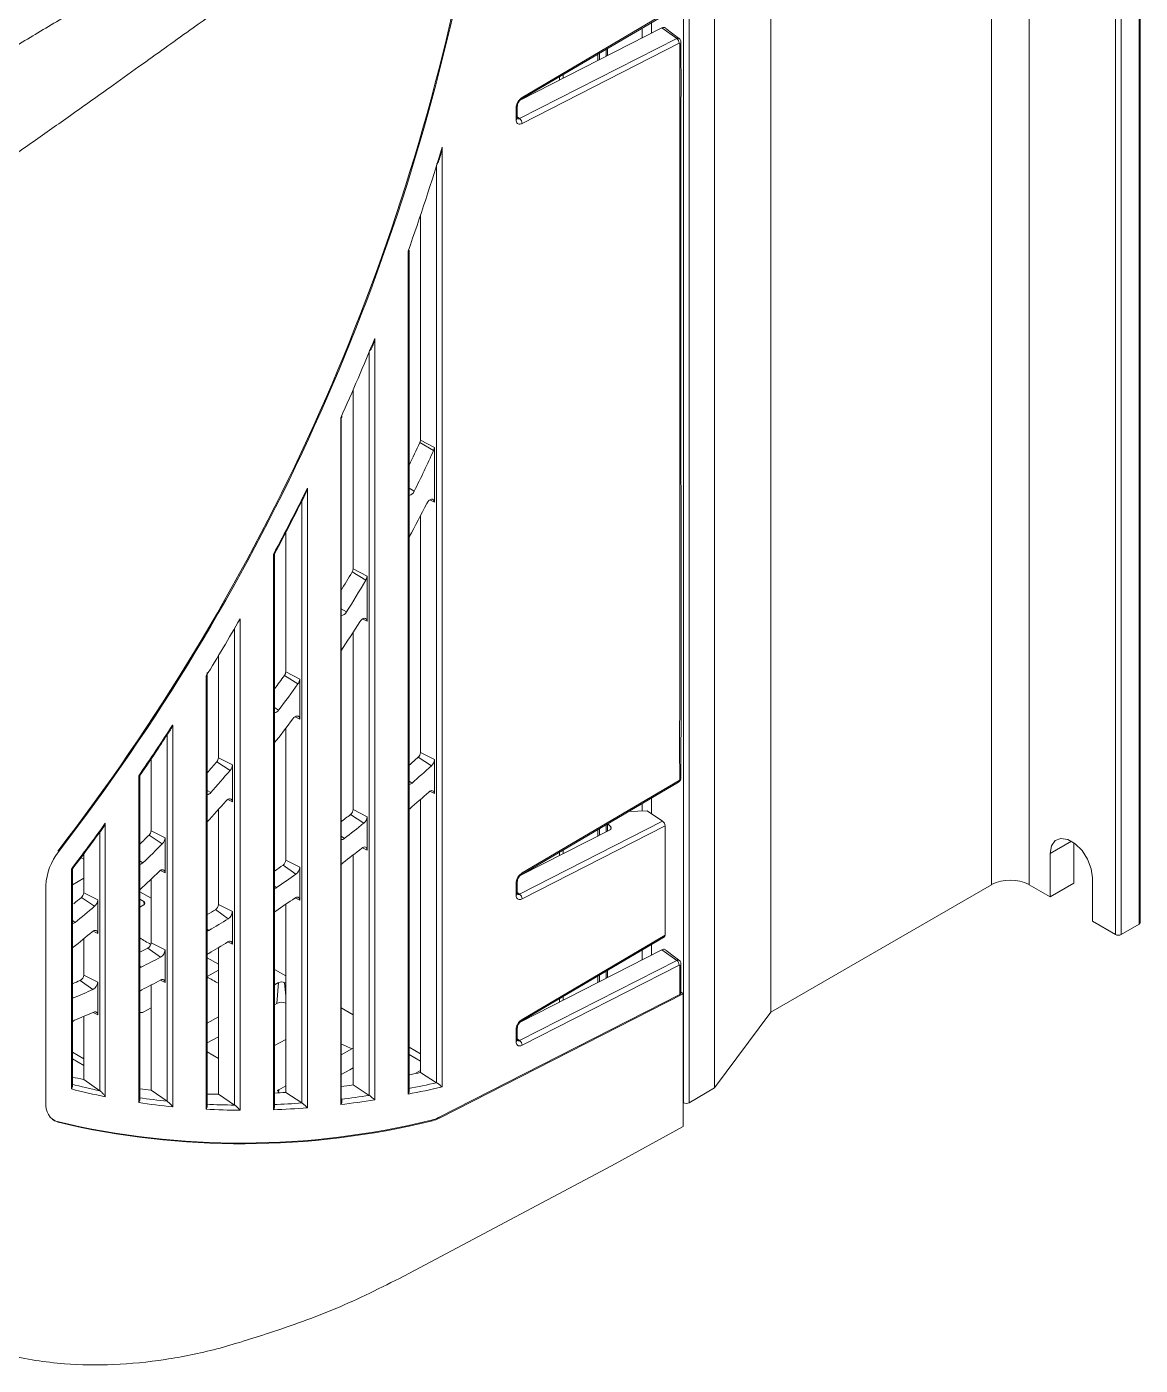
# Model space of a CAD drawing. Header units: millimetres. Extents: x -829 to 2887, y -460 to 1788.
# Drawn here: x 1945.5 to 1987.4, y 395.4 to 445.7 of the extents above; entities that cross this region are included whole.
import ezdxf

# ---------------------------------------------------------------- set-up
doc = ezdxf.new("R2010")
doc.units = ezdxf.units.MM

msp = doc.modelspace()

# ---------------------------------------------------------------- linework, layer by layer
at = {"color": 8, "linetype": 'Continuous', "lineweight": 15}
for p, q in [((1981.837, 465.628), (1981.837, 413.451)), ((1983.251, 465.628), (1983.251, 413.451)), ((1987.388, 464.139), (1987.388, 411.962)), ((1986.504, 411.574), (1986.504, 463.751)), ((1986.716, 411.574), (1986.716, 463.751)), ((1970.236, 405.244), (1970.236, 457.421)), ((1970.448, 457.421), (1970.448, 405.244)), ((1964.161, 443.084), (1969.547, 446.256)), ((1968.678, 445.322), (1968.678, 445.694)), ((1969.031, 445.902), (1969.031, 445.503)), ((1969.425, 445.704), (1969.984, 445.305)), ((1964.07, 442.288), (1969.984, 445.305)), ((1970.075, 445.123), (1964.161, 442.106)), ((1967.333, 444.636), (1967.333, 444.902)), ((1965.709, 443.808), (1965.709, 443.946)), ((1965.568, 443.736), (1965.568, 443.862)), ((1963.937, 442.245), (1963.937, 442.699)), ((1963.983, 442.35), (1964.07, 442.288)), ((1961.149, 441.208), (1961.149, 405.835)), ((1960.946, 405.995), (1960.946, 440.539)), ((1959.87, 405.566), (1959.87, 437.298)), ((1958.614, 434.007), (1958.614, 405.348)), ((1958.411, 405.518), (1958.411, 433.513)), ((1960.314, 430.094), (1960.833, 429.793)), ((1960.334, 430.181), (1960.861, 429.912)), ((1959.916, 428.373), (1960.103, 428.263)), ((1960.689, 427.934), (1960.861, 427.847)), ((1954.8, 404.978), (1954.8, 425.884)), ((1957.799, 425.334), (1958.326, 425.066)), ((1957.765, 425.222), (1958.279, 424.911)), ((1957.349, 423.839), (1957.55, 423.716)), ((1953.544, 423.452), (1953.544, 404.959)), ((1958.154, 423.452), (1958.326, 423.364)), ((1953.341, 405.154), (1953.341, 423.102)), ((1952.264, 404.996), (1952.264, 421.299)), ((1955.217, 421.327), (1955.726, 421.009)), ((1955.264, 421.46), (1955.791, 421.191)), ((1954.846, 420.116), (1954.996, 420.021)), ((1955.619, 419.772), (1955.791, 419.684)), ((1951.009, 419.461), (1951.009, 405.09)), ((1950.806, 405.299), (1950.806, 419.099)), ((1952.729, 418.227), (1953.256, 417.958)), ((1960.251, 418.253), (1960.747, 417.92)), ((1960.334, 418.425), (1960.861, 418.157)), ((1952.668, 418.077), (1953.172, 417.752)), ((1949.729, 405.248), (1949.729, 417.544)), ((1959.916, 417.346), (1960.019, 417.277)), ((1964.161, 413.893), (1970.075, 417.375)), ((1952.311, 417.002), (1952.443, 416.917)), ((1960.689, 416.965), (1960.861, 416.877)), ((1969.031, 416.71), (1969.031, 416.126)), ((1953.084, 416.657), (1953.256, 416.569)), ((1957.799, 416.277), (1958.326, 416.009)), ((1968.678, 416.224), (1968.678, 416.502)), ((1948.473, 415.762), (1948.473, 405.467)), ((1957.707, 416.097), (1958.199, 415.76)), ((1964.07, 413.096), (1969.451, 415.841)), ((1967.333, 415.445), (1967.333, 415.71)), ((1948.271, 405.693), (1948.271, 415.435)), ((1950.12, 415.319), (1950.619, 414.989)), ((1950.194, 415.483), (1950.721, 415.215)), ((1957.349, 415.273), (1957.471, 415.189)), ((1969.547, 415.663), (1964.161, 412.915)), ((1958.154, 414.843), (1958.326, 414.755)), ((1965.568, 414.544), (1965.568, 414.671)), ((1965.709, 414.617), (1965.709, 414.754)), ((1984.047, 414.625), (1984.842, 415.085)), ((1949.776, 414.353), (1949.889, 414.277)), ((1955.162, 414.186), (1955.651, 413.847)), ((1955.264, 414.373), (1955.791, 414.105)), ((1947.194, 405.761), (1947.194, 414.04)), ((1950.549, 413.989), (1950.721, 413.901)), ((1954.846, 413.397), (1954.923, 413.344)), ((1963.937, 413.053), (1963.937, 413.508)), ((1963.983, 413.158), (1964.07, 413.096)), ((1947.571, 412.971), (1948.065, 412.636)), ((1947.659, 413.147), (1948.186, 412.879)), ((1949.921, 412.823), (1949.931, 412.697)), ((1952.729, 412.703), (1953.256, 412.435)), ((1955.619, 412.957), (1955.791, 412.869)), ((1952.618, 412.51), (1953.103, 412.169)), ((1947.241, 412.096), (1947.335, 412.032)), ((1948.013, 411.701), (1948.186, 411.614)), ((1952.311, 411.777), (1952.375, 411.731)), ((1950.194, 411.262), (1950.721, 410.994)), ((1953.084, 411.296), (1953.256, 411.208)), ((1964.161, 408.381), (1969.547, 411.553)), ((1969.031, 411.199), (1969.031, 410.8)), ((1950.073, 411.063), (1950.555, 410.72)), ((1968.678, 410.619), (1968.678, 410.991)), ((1969.425, 411.001), (1969.984, 410.602)), ((1949.776, 410.385), (1949.827, 410.348)), ((1964.07, 407.585), (1969.984, 410.602)), ((1970.075, 410.42), (1964.161, 407.403)), ((1967.333, 409.933), (1967.333, 410.199)), ((1947.529, 409.845), (1948.007, 409.501)), ((1947.659, 410.049), (1948.186, 409.78)), ((1950.548, 409.857), (1950.721, 409.769)), ((1954.994, 409.762), (1954.932, 408.981)), ((1955.224, 409.762), (1955.264, 409.258)), ((1947.241, 409.222), (1947.279, 409.194)), ((1965.568, 409.033), (1965.568, 409.159)), ((1965.709, 409.105), (1965.709, 409.243)), ((1948.011, 408.638), (1948.186, 408.549)), ((1963.937, 407.542), (1963.937, 407.996)), ((1963.983, 407.647), (1964.07, 407.585)), ((1954.999, 405.733), (1954.989, 405.615))]:
    msp.add_line(p, q, dxfattribs=at)
at = {"color": 7, "linetype": 'Continuous', "lineweight": 15}
for p, q in [((1987.432, 412.023), (1987.432, 464.2)), ((1973.528, 460.832), (1973.528, 408.655)), ((1971.407, 457.974), (1971.407, 405.797)), ((1964.133, 443.018), (1969.517, 446.188)), ((1964.088, 442.981), (1969.425, 445.704)), ((1967.377, 444.659), (1967.377, 444.928)), ((1964.135, 443.019), (1964.133, 443.018)), ((1963.983, 442.307), (1963.983, 442.762)), ((1963.983, 442.759), (1963.983, 442.762)), ((1963.977, 442.29), (1963.983, 442.285)), ((1960.334, 438.639), (1960.334, 430.181)), ((1959.916, 405.693), (1959.916, 437.34)), ((1957.799, 432.073), (1957.799, 425.334)), ((1960.861, 429.912), (1960.861, 427.847)), ((1960.334, 427.335), (1960.334, 418.425)), ((1955.264, 426.706), (1955.264, 421.46)), ((1954.846, 405.098), (1954.846, 425.914)), ((1958.326, 425.066), (1958.326, 423.364)), ((1957.799, 422.948), (1957.799, 416.277)), ((1952.729, 422.065), (1952.729, 418.227)), ((1952.311, 405.112), (1952.311, 421.375)), ((1955.791, 421.191), (1955.791, 419.684)), ((1955.264, 419.335), (1955.264, 414.373)), ((1950.194, 418.179), (1950.194, 415.483)), ((1953.256, 417.958), (1953.256, 416.569)), ((1960.861, 418.157), (1960.861, 416.877)), ((1949.776, 405.359), (1949.776, 417.564)), ((1964.133, 413.826), (1970.047, 417.309)), ((1952.729, 416.275), (1952.729, 412.703)), ((1959.932, 416.31), (1959.916, 416.295)), ((1960.334, 416.658), (1960.334, 406.384)), ((1968.875, 416.232), (1969.451, 415.841)), ((1958.326, 416.009), (1958.326, 414.755)), ((1967.377, 415.467), (1967.377, 415.736)), ((1967.392, 415.745), (1967.498, 415.626)), ((1950.721, 415.215), (1950.721, 413.901)), ((1964.088, 413.79), (1967.472, 415.516)), ((1969.547, 415.663), (1969.547, 411.553)), ((1984.931, 415.028), (1984.931, 413.503)), ((1947.552, 414.467), (1947.659, 414.405)), ((1947.659, 414.609), (1947.659, 413.147)), ((1957.799, 414.567), (1957.799, 405.912)), ((1984.047, 412.992), (1984.047, 414.625)), ((1947.241, 405.869), (1947.241, 414.056)), ((1947.241, 413.45), (1947.659, 413.691)), ((1955.791, 414.105), (1955.791, 412.869)), ((1964.135, 413.828), (1964.133, 413.826)), ((1985.638, 413.707), (1985.638, 412.074)), ((1949.782, 413.266), (1949.776, 413.26)), ((1949.776, 413.183), (1950.194, 412.941)), ((1950.194, 413.655), (1950.194, 411.262)), ((1963.983, 413.116), (1963.983, 413.571)), ((1963.983, 413.568), (1963.983, 413.571)), ((1973.528, 408.655), (1981.837, 413.451)), ((1983.251, 413.451), (1984.047, 412.992)), ((1984.047, 412.992), (1984.931, 413.503)), ((1948.186, 412.879), (1948.186, 411.614)), ((1949.921, 412.823), (1949.776, 412.907)), ((1949.776, 412.607), (1949.921, 412.691)), ((1955.264, 412.711), (1955.264, 405.632)), ((1953.256, 412.435), (1953.256, 411.208)), ((1985.638, 412.074), (1986.504, 411.574)), ((1986.716, 411.574), (1987.388, 411.962)), ((1947.659, 411.412), (1947.659, 410.049)), ((1964.133, 408.315), (1969.517, 411.485)), ((1947.265, 411.095), (1947.241, 411.073)), ((1950.721, 410.994), (1950.721, 409.769)), ((1952.311, 410.699), (1952.729, 410.457)), ((1952.729, 411.081), (1952.729, 405.559)), ((1964.088, 408.278), (1969.425, 411.001)), ((1952.311, 409.988), (1952.729, 410.23)), ((1954.846, 410.256), (1955.264, 410.014)), ((1967.377, 409.956), (1967.377, 410.225)), ((1948.186, 409.78), (1948.186, 408.549)), ((1950.194, 409.673), (1950.194, 405.712)), ((1954.846, 409.676), (1954.994, 409.762)), ((1955.264, 409.739), (1955.224, 409.762)), ((1961.015, 404.685), (1970.095, 409.318)), ((1961.049, 404.661), (1970.226, 409.342)), ((1970.226, 409.342), (1970.142, 409.413)), ((1970.226, 409.342), (1970.226, 404.347)), ((1950.194, 408.812), (1949.917, 408.659)), ((1954.932, 408.981), (1954.846, 408.931)), ((1957.349, 408.811), (1957.799, 408.551)), ((1971.407, 405.797), (1973.528, 408.655)), ((1947.659, 408.487), (1947.659, 406.114)), ((1952.729, 408.475), (1952.311, 408.242)), ((1964.133, 408.315), (1964.135, 408.316)), ((1952.729, 407.729), (1952.311, 407.495)), ((1955.264, 407.628), (1954.846, 407.396)), ((1963.983, 407.605), (1963.983, 408.059)), ((1963.983, 408.059), (1963.983, 408.056)), ((1947.659, 406.901), (1947.241, 407.142)), ((1952.311, 407.153), (1952.729, 406.913)), ((1957.753, 407.272), (1957.349, 407.046)), ((1957.753, 407.272), (1957.799, 407.299)), ((1959.916, 407.329), (1960.334, 407.087)), ((1947.241, 406.89), (1947.659, 406.649)), ((1960.334, 406.812), (1959.916, 407.053)), ((1947.659, 406.114), (1948.271, 405.693)), ((1957.677, 406.483), (1957.349, 406.3)), ((1957.799, 406.554), (1957.677, 406.483)), ((1960.132, 406.34), (1960.334, 406.456)), ((1960.334, 406.384), (1960.946, 405.995)), ((1950.194, 405.712), (1950.806, 405.299)), ((1955.264, 405.881), (1954.999, 405.733)), ((1955.264, 405.632), (1955.876, 405.233)), ((1957.799, 405.912), (1958.411, 405.518)), ((1970.448, 405.244), (1971.407, 405.797)), ((1952.729, 405.559), (1953.341, 405.154)), ((1970.226, 404.347), (1967.522, 402.861)), ((1959.705, 398.712), (1967.522, 402.861))]:
    msp.add_line(p, q, dxfattribs=at)
at = {"color": 144, "linetype": 'Continuous', "lineweight": 0}
for p, q in [((1967.009, 444.471), (1967.009, 444.711)), ((1967.08, 444.507), (1967.08, 444.753)), ((1957.335, 405.174), (1957.335, 431.027)), ((1957.349, 431.031), (1957.349, 405.374)), ((1956.079, 428.372), (1956.079, 405.051)), ((1955.876, 405.233), (1955.876, 427.906)), ((1968.875, 416.232), (1968.171, 416.204)), ((1967.009, 415.28), (1967.009, 415.52)), ((1967.08, 415.316), (1967.08, 415.561)), ((1967.498, 415.534), (1967.498, 415.626)), ((1946.238, 413.417), (1946.238, 405.252)), ((1967.009, 409.768), (1967.009, 410.008)), ((1967.08, 409.804), (1967.08, 410.05)), ((1961.015, 404.685), (1961.049, 404.661)), ((1946.66, 404.53), (1946.693, 404.505)), ((1960.753, 404.588), (1960.787, 404.563))]:
    msp.add_line(p, q, dxfattribs=at)
at = {"color": 7, "linetype": 'Continuous', "lineweight": 15, "flags": 128}
for points in [[(1970.095, 445.285), (1969.839, 445.48), (1969.578, 445.677)], [(1960.572, 427.801), (1960.608, 427.859), (1960.654, 427.908), (1960.703, 427.942), (1960.752, 427.959), (1960.796, 427.957), (1960.831, 427.936), (1960.854, 427.898), (1960.861, 427.847)], [(1958.054, 423.349), (1958.093, 423.4), (1958.137, 423.441), (1958.184, 423.467), (1958.229, 423.478), (1958.269, 423.472), (1958.3, 423.45), (1958.319, 423.413), (1958.326, 423.364)], [(1955.537, 419.694), (1955.576, 419.738), (1955.619, 419.772), (1955.663, 419.792), (1955.704, 419.798), (1955.74, 419.789), (1955.768, 419.766), (1955.785, 419.73), (1955.791, 419.684)], [(1960.653, 416.938), (1960.69, 416.965), (1960.728, 416.984), (1960.764, 416.991), (1960.796, 416.988), (1960.823, 416.974), (1960.844, 416.95), (1960.857, 416.917), (1960.861, 416.877)], [(1953.019, 416.601), (1953.058, 416.639), (1953.099, 416.666), (1953.14, 416.681), (1953.178, 416.682), (1953.21, 416.671), (1953.235, 416.647), (1953.251, 416.612), (1953.256, 416.569)], [(1984.047, 414.625), (1984.095, 414.912), (1984.233, 415.108), (1984.444, 415.191), (1984.704, 415.151), (1984.98, 414.991), (1985.24, 414.732), (1985.452, 414.405), (1985.59, 414.049), (1985.638, 413.707)], [(1958.326, 414.755), (1958.322, 414.794), (1958.31, 414.825), (1958.291, 414.849), (1958.266, 414.864), (1958.236, 414.87), (1958.202, 414.865), (1958.166, 414.85), (1958.13, 414.826)], [(1950.502, 413.952), (1950.539, 413.983), (1950.578, 414.005), (1950.616, 414.015), (1950.651, 414.013), (1950.68, 414), (1950.702, 413.976), (1950.716, 413.942), (1950.721, 413.901)], [(1955.791, 412.869), (1955.787, 412.906), (1955.777, 412.936), (1955.759, 412.96), (1955.736, 412.976), (1955.708, 412.983), (1955.676, 412.981), (1955.642, 412.969), (1955.608, 412.949)], [(1954.887, 412.455), (1954.858, 412.432), (1954.846, 412.421)], [(1947.984, 411.68), (1948.02, 411.706), (1948.057, 411.722), (1948.092, 411.728), (1948.123, 411.724), (1948.149, 411.709), (1948.169, 411.685), (1948.181, 411.653), (1948.186, 411.614)], [(1953.256, 411.208), (1953.253, 411.243), (1953.243, 411.273), (1953.227, 411.297), (1953.205, 411.313), (1953.179, 411.322), (1953.15, 411.322), (1953.118, 411.313), (1953.085, 411.297)], [(1952.364, 410.865), (1952.333, 410.844), (1952.311, 410.824)], [(1970.095, 410.583), (1969.897, 410.733), (1969.581, 410.974)], [(1949.827, 410.348), (1949.796, 410.336), (1949.776, 410.332)], [(1947.279, 409.194), (1947.25, 409.186), (1947.241, 409.184)]]:
    msp.add_lwpolyline(points, dxfattribs=at)
at = {"color": 144, "linetype": 'Continuous', "lineweight": 0, "flags": 128}
for points in [[(1963.981, 442.288), (1964.009, 442.275), (1964.047, 442.278), (1964.07, 442.288), (1964.07, 442.288), (1964.07, 442.288)], [(1946.484, 404.611), (1946.56, 404.566), (1946.66, 404.53)]]:
    msp.add_lwpolyline(points, dxfattribs=at)
at = {"color": 8, "linetype": 'Continuous', "lineweight": 15, "flags": 128}
for points in [[(1963.981, 413.096), (1964.009, 413.084), (1964.047, 413.087), (1964.07, 413.096), (1964.07, 413.096), (1964.07, 413.096)], [(1957.335, 407.459), (1957.536, 407.369), (1957.753, 407.272)], [(1963.981, 407.585), (1964.009, 407.572), (1964.047, 407.575), (1964.07, 407.585), (1964.07, 407.585), (1964.07, 407.585)]]:
    msp.add_lwpolyline(points, dxfattribs=at)
at = {"color": 7, "linetype": 'Continuous', "lineweight": 15}
for centre, radius, start, end in [((1882.423, 464.245), 81.134, 322.37354, 348.06175), ((1882.461, 464.222), 81.128, 322.37372, 348.06159), ((1887.198, 463.242), 77.164, 340.35375, 343.40846), ((1880.828, 465.634), 83.97, 335.66077, 337.87372), ((1914.244, 451.129), 50.645, 334.3985, 335.4591), ((1914.374, 451.01), 51.074, 333.5538, 335.4554), ((1960.121, 430.186), 0.213, 334.5185, 358.5751), ((1960.568, 429.92), 0.293, 334.4928, 358.6146), ((1959.861, 428.355), 0.259, 282.336, 339.3242), ((1912.697, 451.952), 53.621, 331.7146, 333.2301), ((1957.571, 425.342), 0.228, 328.2041, 357.9785), ((1912.455, 452.07), 52.667, 328.4449, 329.3515), ((1913.129, 451.662), 52.48, 327.8254, 329.3539), ((1958.013, 425.076), 0.313, 328.1841, 358.0124), ((1876.574, 467.727), 88.795, 328.47551, 330.09161), ((1912.207, 452.221), 54.18, 326.3993, 327.7997), ((1957.354, 423.803), 0.214, 268.4777, 336.14), ((1912.384, 452.192), 52.794, 323.541, 324.2231), ((1955.027, 421.47), 0.237, 323.0299, 357.5581), ((1914.115, 450.983), 51.282, 322.8607, 324.2327), ((1955.465, 421.205), 0.326, 323.0391, 357.5736), ((1954.799, 420.15), 0.235, 281.5459, 326.8785), ((1913.416, 451.37), 52.702, 321.7739, 323.0561), ((1952.486, 418.238), 0.243, 318.4978, 357.2394), ((1919.882, 463.233), 60.439, 311.48205, 311.90732), ((1960.086, 418.439), 0.248, 311.6374, 356.9485), ((1916.071, 449.307), 48.11, 318.8736, 319.5245), ((1916.302, 449.218), 48.471, 318.2109, 319.522), ((1952.921, 417.974), 0.335, 318.5094, 357.2451), ((1920.784, 462.446), 59.83, 310.97856, 311.90863), ((1960.52, 418.175), 0.342, 311.6372, 356.9561), ((1959.885, 417.418), 0.195, 279.3442, 313.482), ((1952.273, 417.049), 0.215, 280.1809, 322.162), ((1920.584, 462.207), 60.455, 310.6065, 311.51244), ((1916.042, 449.183), 49.284, 317.3662, 318.6158), ((1957.551, 416.29), 0.249, 308.8296, 356.9299), ((1917.959, 465.944), 63.754, 308.14213, 308.56868), ((1924.111, 458.455), 54.633, 307.6338, 308.6042), ((1957.985, 416.027), 0.342, 308.8232, 356.9452), ((1918.477, 447.03), 44.798, 314.3204, 314.9382), ((1949.947, 415.496), 0.247, 314.3057, 357.0209), ((1950.381, 415.232), 0.34, 314.3104, 357.0281), ((1957.368, 415.301), 0.152, 262.7232, 312.6014), ((1948.446, 413.319), 2.21, 141.5686, 177.4531), ((1919.142, 446.531), 44.562, 313.6298, 314.9403), ((1923.76, 458.341), 55.451, 307.3606, 308.3035), ((1949.74, 414.42), 0.206, 280.0263, 316.2702), ((1926.265, 455.214), 50.184, 304.718, 305.1584), ((1955.017, 414.386), 0.248, 306.0323, 356.9703), ((1957.614, 414.004), 0.333, 127.9529, 142.9949), ((1918.893, 446.399), 45.298, 312.9925, 314.2493), ((1926.986, 454.539), 49.775, 304.1434, 305.1621), ((1955.45, 414.123), 0.341, 306.0214, 356.9886), ((1954.823, 413.48), 0.169, 277.7826, 306.2489), ((1982.544, 412.087), 1.537, 62.6103, 117.3902), ((1921.257, 444.006), 40.689, 309.7668, 310.2933), ((1947.41, 413.16), 0.249, 310.2531, 356.9408), ((1947.844, 412.897), 0.342, 310.25, 356.9478), ((1949.896, 412.757), 0.071, 290.7762, 69.2238), ((1952.483, 412.716), 0.246, 303.2087, 357.0883), ((1926.386, 454.748), 51.001, 303.9756, 304.9578), ((1922.228, 443.103), 39.947, 308.9402, 310.2987), ((1928.01, 452.642), 47.076, 301.0784, 301.5156), ((1929.516, 450.623), 45.112, 300.4458, 301.5244), ((1952.917, 412.452), 0.339, 303.2177, 357.0866), ((1947.212, 412.172), 0.187, 278.8285, 311.3421), ((1921.849, 443.045), 40.827, 308.5012, 309.803), ((1952.291, 411.864), 0.157, 277.214, 302.232), ((1987.357, 412.03), 0.0754, 294.3704, 354.3026), ((1949.95, 411.274), 0.244, 300.3269, 357.2708), ((1929.024, 450.659), 46.134, 300.3936, 301.437), ((1986.61, 411.779), 0.231, 242.607, 297.393), ((1932.249, 445.086), 38.409, 297.1506, 297.6506), ((1931.941, 446.26), 40.119, 296.4753, 297.6428), ((1950.386, 411.01), 0.336, 300.3219, 357.2841), ((1933.866, 441.353), 34.342, 292.92, 293.443), ((1947.418, 410.059), 0.241, 297.3697, 357.5358), ((1947.855, 409.795), 0.331, 297.3491, 357.5523), ((1931.44, 446.315), 41.163, 296.5548, 297.682), ((1950.621, 409.783), 0.1, 351.6605, 126.1499), ((1955.109, 409.54), 0.25, 62.606, 117.394), ((1933.803, 442.266), 35.711, 292.17, 293.4371), ((1949.969, 409.253), 0.273, 117.7238, 134.8632), ((1933.397, 442.127), 36.538, 292.3973, 293.6253), ((1948.088, 408.565), 0.0986, 350.824, 119.5345), ((1955.11, 408.635), 0.389, 66.727, 117.1732), ((1947.423, 408.11), 0.257, 113.9643, 135.2625), ((1952.656, 429.667), 24.077, 256.9781, 258.0197), ((1952.32, 442.346), 36.845, 281.9276, 282.5631), ((1953.177, 429.21), 24.023, 255.6137, 258.2163), ((1952.961, 431.446), 25.883, 262.9309, 263.8623), ((1953.053, 436.967), 31.413, 273.2717, 274.0355), ((1952.737, 439.864), 34.327, 277.6965, 278.4796), ((1953.133, 433.871), 28.315, 268.337, 269.1829), ((1970.342, 405.449), 0.231, 242.6129, 297.3904), ((1953.586, 433.799), 30.077, 256.6875, 283.7857), ((1953.619, 433.776), 30.079, 256.6874, 283.7858)]:
    msp.add_arc(centre, radius, start, end, dxfattribs=at)
at = {"color": 8, "linetype": 'Continuous', "lineweight": 15}
for centre, radius, start, end in [((1969.843, 445.121), 0.232, 0.6149, 52.5154), ((1964.093, 443.073), 0.0686, 308.0688, 9.4689), ((1963.908, 442.769), 0.0753, 291.9462, 352.2911), ((1970.068, 431.313), 0.0744, 291.7361, 355.0489), ((1877.801, 467.049), 87.311, 331.87013, 333.70602), ((1877.087, 467.402), 88.106, 325.53601, 327.03484), ((1970.008, 417.364), 0.068, 305.771, 9.6138), ((1878.517, 466.388), 86.354, 322.6839, 324.1074), ((1964.093, 413.882), 0.0686, 308.0688, 9.4689), ((1963.908, 413.578), 0.0753, 291.9462, 352.2911), ((1963.909, 413.123), 0.0744, 291.7299, 355.048), ((1963.929, 412.913), 0.231, 0.6049, 52.5254), ((1981.096, 462.25), 59.681, 238.34512, 238.80271), ((1969.843, 410.418), 0.232, 0.6136, 52.5168), ((1983.573, 466.539), 64.634, 241.05632, 241.49698), ((1964.09, 408.371), 0.071, 309.3856, 8.35), ((1963.906, 408.068), 0.0779, 292.9946, 350.7792), ((1963.907, 407.612), 0.0765, 292.6824, 354.0955), ((1963.929, 407.401), 0.231, 0.6081, 52.5254), ((1953.23, 429.105), 24.112, 255.5033, 258.6227), ((1952.773, 442.477), 37.586, 280.884, 282.8768), ((1952.747, 442.487), 37.402, 281.0005, 282.664), ((1953.545, 430.928), 25.963, 261.5481, 264.3929), ((1953.487, 430.973), 25.814, 261.6605, 264.0381), ((1953.667, 433.323), 28.171, 267.1752, 269.3378), ((1953.631, 435.959), 30.808, 272.1988, 274.1785), ((1953.364, 439.093), 34.151, 276.6765, 278.8427), ((1953.338, 439.049), 33.913, 276.791, 278.603), ((1953.714, 433.194), 28.235, 267.0567, 269.6539), ((1953.671, 435.972), 31.015, 272.0845, 274.4518)]:
    msp.add_arc(centre, radius, start, end, dxfattribs=at)
at = {"color": 144, "linetype": 'Continuous', "lineweight": 0}
for centre, radius, start, end in [((1963.909, 442.314), 0.0744, 291.7299, 355.048), ((1963.929, 442.104), 0.232, 0.6062, 52.5241), ((1946.93, 405.161), 0.697, 172.5096, 250.1471), ((1960.497, 405.682), 1.124, 283.1857, 297.4617), ((1960.53, 405.66), 1.126, 283.1784, 297.4693)]:
    msp.add_arc(centre, radius, start, end, dxfattribs=at)
at = {"color": 7, "linetype": 'Continuous', "lineweight": 15}
for centre, ratio, start_param, end_param in [((1969.441, 415.724), 0.576885, 3.926946, 5.410476), ((1969.441, 411.614), 0.577879, 3.146732, 3.927808)]:
    msp.add_ellipse(centre, major_axis=(-0.075, 0.13), ratio=ratio, start_param=start_param, end_param=end_param, dxfattribs=at)
at = {"color": 144, "linetype": 'Continuous', "lineweight": 0}
msp.add_ellipse((1967.368, 415.589), major_axis=(0.15, -0.017), ratio=0.604727, start_param=5.539995, end_param=6.873653, dxfattribs=at)
at = {"color": 8, "linetype": 'Continuous', "lineweight": 15}
for points, knots in [([(1941.051, 442.419), (1941.22, 442.533), (1941.558, 442.76), (1942.065, 443.096), (1942.571, 443.426), (1943.075, 443.751), (1943.578, 444.071), (1944.429, 444.605), (1945.643, 445.349), (1947.738, 446.59), (1950.422, 448.112), (1953.623, 449.855), (1956.895, 451.593), (1959.558, 453.001), (1961.728, 454.159), (1963.098, 454.899), (1964.306, 455.559), (1965.338, 456.131), (1966.049, 456.532), (1966.421, 456.742)], [0, 0, 0, 0, 0.020999, 0.041833, 0.062502, 0.083008, 0.103351, 0.123531, 0.185701, 0.248685, 0.371476, 0.499222, 0.619403, 0.749764, 0.809315, 0.874912, 0.912688, 0.954392, 1, 1, 1, 1]), ([(1966.946, 455.824), (1966.779, 455.728), (1966.445, 455.535), (1965.941, 455.24), (1965.435, 454.939), (1964.924, 454.631), (1964.411, 454.318), (1963.572, 453.798), (1962.384, 453.045), (1960.88, 452.062), (1959.35, 451.035), (1957.859, 450.014), (1956.33, 448.947), (1954.315, 447.524), (1952.148, 445.972), (1950.139, 444.531), (1948.602, 443.43), (1947.226, 442.453), (1945.966, 441.565), (1944.993, 440.887), (1944.276, 440.391), (1943.548, 439.893), (1943.065, 439.566), (1942.798, 439.384)], [0, 0, 0, 0, 0.020564, 0.041269, 0.062116, 0.083108, 0.104244, 0.125525, 0.186841, 0.251061, 0.311866, 0.376602, 0.436229, 0.5021, 0.627468, 0.706368, 0.752666, 0.819118, 0.877679, 0.909531, 0.940139, 0.966856, 1, 1, 1, 1]), ([(1969.984, 445.305), (1969.984, 445.305), (1969.998, 445.313), (1970.027, 445.32), (1970.06, 445.319), (1970.072, 445.307), (1970.076, 445.302)], [0, 0, 0, 0, 0.000202, 0.414915, 0.799843, 1, 1, 1, 1]), ([(1970.095, 431.244), (1970.095, 431.326), (1970.095, 431.734), (1970.095, 433.449), (1970.095, 436.047), (1970.095, 438.965), (1970.095, 441.009), (1970.095, 442.375), (1970.095, 443.289), (1970.095, 443.9), (1970.095, 444.309), (1970.095, 444.583), (1970.095, 444.765), (1970.095, 444.888), (1970.095, 444.969), (1970.095, 445.024), (1970.095, 445.061), (1970.095, 445.089), (1970.097, 445.11), (1970.093, 445.121), (1970.088, 445.125), (1970.082, 445.126), (1970.077, 445.124), (1970.075, 445.123)], [0, 0, 0, 0, 0.017619, 0.088094, 0.369997, 0.578356, 0.717706, 0.810902, 0.873231, 0.914916, 0.942795, 0.961439, 0.973909, 0.982249, 0.987827, 0.991557, 0.994052, 0.99572, 0.997675, 0.998207, 0.998835, 0.999416, 1, 1, 1, 1]), ([(1963.937, 442.699), (1963.937, 442.716), (1963.94, 442.763), (1963.964, 442.848), (1964.014, 442.944), (1964.083, 443.029), (1964.135, 443.066), (1964.161, 443.084)], [0, 0, 0, 0, 0.121419, 0.339052, 0.560042, 0.779948, 1, 1, 1, 1]), ([(1970.075, 417.375), (1970.076, 417.376), (1970.079, 417.378), (1970.085, 417.384), (1970.091, 417.393), (1970.095, 417.404), (1970.101, 417.571), (1970.084, 418.338), (1970.114, 421.63), (1970.094, 425.087), (1970.095, 428.593), (1970.095, 429.935), (1970.095, 430.917), (1970.095, 431.244)], [0, 0, 0, 0, 0.000256, 0.000907, 0.001509, 0.002106, 0.002852, 0.036505, 0.171117, 0.709567, 0.787742, 0.929247, 1, 1, 1, 1]), ([(1963.937, 413.508), (1963.937, 413.525), (1963.94, 413.571), (1963.964, 413.656), (1964.014, 413.753), (1964.083, 413.838), (1964.135, 413.875), (1964.161, 413.893)], [0, 0, 0, 0, 0.121418, 0.339049, 0.560037, 0.779957, 1, 1, 1, 1]), ([(1964.161, 412.915), (1964.146, 412.909), (1964.106, 412.891), (1964.044, 412.886), (1963.985, 412.913), (1963.944, 412.969), (1963.939, 413.025), (1963.937, 413.053)], [0, 0, 0, 0, 0.121534, 0.339172, 0.560143, 0.780018, 1, 1, 1, 1]), ([(1969.984, 410.602), (1969.984, 410.602), (1969.998, 410.61), (1970.027, 410.617), (1970.06, 410.616), (1970.072, 410.604), (1970.076, 410.599)], [0, 0, 0, 0, 0.000202, 0.415157, 0.800311, 1, 1, 1, 1]), ([(1970.095, 409.318), (1970.095, 409.399), (1970.095, 409.577), (1970.095, 409.819), (1970.095, 410.022), (1970.095, 410.157), (1970.095, 410.248), (1970.095, 410.309), (1970.095, 410.35), (1970.095, 410.381), (1970.097, 410.405), (1970.093, 410.418), (1970.088, 410.422), (1970.082, 410.423), (1970.077, 410.421), (1970.075, 410.42)], [0, 0, 0, 0, 0.2174029, 0.4728826, 0.6437423, 0.758016, 0.8344396, 0.8855506, 0.9197398, 0.9426011, 0.9713074, 0.9778795, 0.9856232, 0.9927979, 1, 1, 1, 1]), ([(1963.937, 407.996), (1963.937, 408.013), (1963.94, 408.06), (1963.964, 408.145), (1964.014, 408.241), (1964.083, 408.326), (1964.135, 408.363), (1964.161, 408.381)], [0, 0, 0, 0, 0.121391, 0.339029, 0.560024, 0.77995, 1, 1, 1, 1]), ([(1964.161, 407.403), (1964.146, 407.397), (1964.106, 407.379), (1964.044, 407.375), (1963.985, 407.401), (1963.944, 407.458), (1963.939, 407.514), (1963.937, 407.542)], [0, 0, 0, 0, 0.121531, 0.339169, 0.560142, 0.780017, 1, 1, 1, 1])]:
    msp.add_open_spline(points, degree=3, knots=knots, dxfattribs=at)
at = {"color": 7, "linetype": 'Continuous', "lineweight": 15}
for points, knots in [([(1969.425, 445.704), (1969.447, 445.712), (1969.488, 445.728), (1969.541, 445.718), (1969.572, 445.698), (1969.579, 445.677), (1969.58, 445.674)], [0, 0, 0, 0, 0.328605, 0.640201, 0.955679, 1, 1, 1, 1]), ([(1970.142, 431.307), (1970.143, 433.609), (1970.145, 437.32), (1970.136, 441.774), (1970.149, 444.027), (1970.138, 444.961), (1970.143, 445.149), (1970.142, 445.2), (1970.127, 445.248), (1970.104, 445.286), (1970.083, 445.299), (1970.077, 445.303)], [0, 0, 0, 0, 0.494493, 0.797344, 0.94877, 0.986627, 0.990023, 0.992533, 0.995544, 0.998725, 1, 1, 1, 1]), ([(1963.986, 442.759), (1963.986, 442.773), (1963.985, 442.804), (1964.004, 442.859), (1964.034, 442.919), (1964.075, 442.971), (1964.108, 443.002), (1964.129, 443.014), (1964.136, 443.018)], [0, 0, 0, 0, 0.1654324, 0.3504782, 0.543029, 0.738011, 0.9127573, 1, 1, 1, 1]), ([(1960.946, 440.586), (1960.951, 440.587), (1960.964, 440.589), (1960.998, 440.63), (1961.08, 440.822), (1961.123, 441.036), (1961.149, 441.207), (1961.149, 441.208)], [0, 0, 0, 0, 0.024059, 0.077461, 0.267012, 0.996447, 1, 1, 1, 1]), ([(1959.87, 437.298), (1959.87, 437.299), (1959.876, 437.3), (1959.892, 437.306), (1959.912, 437.319), (1959.915, 437.333), (1959.916, 437.34)], [0, 0, 0, 0, 0.020915, 0.193443, 0.610083, 1, 1, 1, 1]), ([(1958.411, 433.562), (1958.417, 433.563), (1958.431, 433.563), (1958.466, 433.592), (1958.544, 433.726), (1958.588, 433.882), (1958.614, 434.006), (1958.614, 434.007)], [0, 0, 0, 0, 0.039799, 0.102929, 0.299702, 0.995918, 1, 1, 1, 1]), ([(1970.047, 417.309), (1970.067, 417.324), (1970.104, 417.352), (1970.133, 417.409), (1970.141, 417.449), (1970.142, 417.474), (1970.142, 417.486), (1970.15, 422.096), (1970.146, 426.703), (1970.142, 431.307)], [0, 0, 0, 0, 0.004234, 0.008226, 0.010683, 0.011549, 0.012476, 0.013311, 1, 1, 1, 1]), ([(1954.843, 425.905), (1955.039, 426.273), (1955.434, 427.017), (1955.809, 427.769), (1955.999, 428.149)], [0, 0, 0, 0, 0.494312, 1, 1, 1, 1]), ([(1954.8, 425.884), (1954.8, 425.884), (1954.807, 425.885), (1954.823, 425.889), (1954.839, 425.895), (1954.841, 425.903), (1954.842, 425.905)], [0, 0, 0, 0, 0.0215, 0.293567, 0.825549, 1, 1, 1, 1]), ([(1952.264, 421.299), (1952.276, 421.322), (1952.298, 421.363), (1952.312, 421.414), (1952.31, 421.438), (1952.31, 421.442)], [0, 0, 0, 0, 0.485752, 0.910564, 1, 1, 1, 1]), ([(1949.773, 417.556), (1950.006, 417.899), (1950.396, 418.471), (1950.775, 419.052), (1950.927, 419.285)], [0, 0, 0, 0, 0.598926, 1, 1, 1, 1]), ([(1950.912, 419.265), (1950.934, 419.299), (1950.972, 419.358), (1950.998, 419.43), (1951.008, 419.46), (1951.009, 419.461)], [0, 0, 0, 0, 0.57451, 0.991576, 1, 1, 1, 1]), ([(1949.729, 417.544), (1949.73, 417.544), (1949.737, 417.544), (1949.754, 417.546), (1949.77, 417.55), (1949.772, 417.556), (1949.772, 417.557)], [0, 0, 0, 0, 0.019035, 0.342137, 0.870817, 1, 1, 1, 1]), ([(1948.388, 415.601), (1948.407, 415.628), (1948.441, 415.676), (1948.464, 415.735), (1948.473, 415.761), (1948.473, 415.762)], [0, 0, 0, 0, 0.546963, 0.9901, 1, 1, 1, 1]), ([(1947.238, 414.049), (1947.486, 414.376), (1947.874, 414.889), (1948.254, 415.411), (1948.391, 415.6)], [0, 0, 0, 0, 0.637952, 1, 1, 1, 1]), ([(1947.194, 414.04), (1947.194, 414.04), (1947.203, 414.039), (1947.22, 414.04), (1947.235, 414.043), (1947.237, 414.048), (1947.237, 414.049)], [0, 0, 0, 0, 0.017966, 0.364263, 0.88616, 1, 1, 1, 1]), ([(1963.986, 413.567), (1963.986, 413.582), (1963.985, 413.612), (1964.004, 413.668), (1964.034, 413.728), (1964.075, 413.779), (1964.108, 413.811), (1964.129, 413.823), (1964.136, 413.827)], [0, 0, 0, 0, 0.1654324, 0.3504782, 0.543029, 0.738011, 0.9127573, 1, 1, 1, 1]), ([(1963.986, 413.091), (1963.986, 413.09), (1963.988, 413.088), (1963.984, 413.099), (1963.983, 413.106), (1963.983, 413.116), (1963.983, 413.117)], [0, 0, 0, 0, 0.236629, 0.640251, 0.978456, 1, 1, 1, 1]), ([(1969.425, 411.001), (1969.447, 411.009), (1969.488, 411.025), (1969.541, 411.015), (1969.572, 410.995), (1969.579, 410.975), (1969.58, 410.973)], [0, 0, 0, 0, 0.332154, 0.647125, 0.966066, 1, 1, 1, 1]), ([(1970.142, 409.38), (1970.143, 409.591), (1970.145, 409.938), (1970.136, 410.309), (1970.143, 410.458), (1970.141, 410.501), (1970.125, 410.548), (1970.102, 410.585), (1970.082, 410.597), (1970.077, 410.6)], [0, 0, 0, 0, 0.524439, 0.866444, 0.886708, 0.916134, 0.951306, 0.988301, 1, 1, 1, 1]), ([(1970.142, 409.38), (1970.142, 409.38), (1970.144, 409.37), (1970.135, 409.35), (1970.116, 409.329), (1970.1, 409.32), (1970.095, 409.318)], [0, 0, 0, 0, 0.0021958, 0.4184291, 0.8331791, 1, 1, 1, 1]), ([(1949.917, 408.659), (1949.904, 408.652), (1949.876, 408.64), (1949.825, 408.632), (1949.792, 408.635), (1949.776, 408.636)], [0, 0, 0, 0, 0.344236, 0.689157, 1, 1, 1, 1]), ([(1963.986, 408.056), (1963.986, 408.07), (1963.985, 408.101), (1964.004, 408.156), (1964.034, 408.216), (1964.075, 408.268), (1964.108, 408.299), (1964.129, 408.311), (1964.136, 408.315)], [0, 0, 0, 0, 0.165347, 0.3504401, 0.5430402, 0.7380721, 0.9128632, 1, 1, 1, 1]), ([(1963.986, 407.579), (1963.986, 407.578), (1963.988, 407.576), (1963.984, 407.587), (1963.983, 407.594), (1963.983, 407.604), (1963.983, 407.605)], [0, 0, 0, 0, 0.236655, 0.640211, 0.978454, 1, 1, 1, 1]), ([(1947.194, 405.761), (1947.194, 405.761), (1947.203, 405.771), (1947.22, 405.794), (1947.238, 405.831), (1947.239, 405.858), (1947.24, 405.869)], [0, 0, 0, 0, 0.014448, 0.281703, 0.695372, 1, 1, 1, 1]), ([(1948.271, 405.693), (1948.278, 405.688), (1948.296, 405.675), (1948.332, 405.642), (1948.386, 405.585), (1948.435, 405.524), (1948.464, 405.482), (1948.473, 405.467), (1948.473, 405.467)], [0, 0, 0, 0, 0.080261, 0.190327, 0.385497, 0.77689, 0.994784, 1, 1, 1, 1]), ([(1954.955, 405.676), (1954.955, 405.681), (1954.956, 405.695), (1954.972, 405.715), (1954.991, 405.728), (1954.999, 405.733)], [0, 0, 0, 0, 0.2281898, 0.6942536, 1, 1, 1, 1]), ([(1959.87, 405.566), (1959.87, 405.567), (1959.881, 405.581), (1959.899, 405.613), (1959.915, 405.657), (1959.915, 405.684), (1959.915, 405.693)], [0, 0, 0, 0, 0.012237, 0.371565, 0.776149, 1, 1, 1, 1]), ([(1960.946, 405.995), (1960.957, 405.988), (1960.978, 405.974), (1961.018, 405.945), (1961.072, 405.903), (1961.117, 405.865), (1961.142, 405.842), (1961.149, 405.836), (1961.149, 405.835)], [0, 0, 0, 0, 0.131026, 0.260657, 0.483477, 0.839251, 0.994227, 1, 1, 1, 1]), ([(1949.729, 405.248), (1949.73, 405.248), (1949.738, 405.258), (1949.756, 405.283), (1949.773, 405.322), (1949.774, 405.348), (1949.775, 405.359)], [0, 0, 0, 0, 0.013851, 0.29882, 0.711265, 1, 1, 1, 1]), ([(1950.806, 405.299), (1950.814, 405.293), (1950.832, 405.28), (1950.869, 405.248), (1950.923, 405.195), (1950.971, 405.139), (1950.999, 405.103), (1951.008, 405.09), (1951.009, 405.09)], [0, 0, 0, 0, 0.087189, 0.204744, 0.406103, 0.789037, 0.994683, 1, 1, 1, 1]), ([(1952.264, 404.996), (1952.265, 404.996), (1952.274, 405.007), (1952.292, 405.034), (1952.309, 405.074), (1952.309, 405.101), (1952.31, 405.112)], [0, 0, 0, 0, 0.013368, 0.316432, 0.727281, 1, 1, 1, 1]), ([(1953.544, 404.959), (1953.543, 404.96), (1953.535, 404.97), (1953.508, 405.003), (1953.46, 405.053), (1953.406, 405.104), (1953.368, 405.135), (1953.349, 405.148), (1953.341, 405.154)], [0, 0, 0, 0, 0.005453, 0.199595, 0.574529, 0.781404, 0.906168, 1, 1, 1, 1]), ([(1954.8, 404.978), (1954.8, 404.979), (1954.809, 404.991), (1954.827, 405.019), (1954.844, 405.06), (1954.845, 405.087), (1954.845, 405.098)], [0, 0, 0, 0, 0.012958, 0.334313, 0.743401, 1, 1, 1, 1]), ([(1958.411, 405.518), (1958.422, 405.511), (1958.442, 405.497), (1958.482, 405.467), (1958.536, 405.423), (1958.581, 405.381), (1958.607, 405.356), (1958.614, 405.348), (1958.614, 405.348)], [0, 0, 0, 0, 0.125738, 0.249984, 0.470472, 0.835971, 0.994295, 1, 1, 1, 1]), ([(1954.653, 396.577), (1955.484, 396.859), (1957.154, 397.427), (1958.852, 398.282), (1959.705, 398.712)], [0, 0, 0, 0, 0.497698, 1, 1, 1, 1]), ([(1954.653, 396.577), (1953.989, 396.362), (1952.663, 395.934), (1950.705, 395.543), (1948.783, 395.349), (1946.791, 395.387), (1944.759, 395.689), (1943.454, 396.182), (1942.798, 396.431)], [0, 0, 0, 0, 0.152577, 0.305151, 0.462053, 0.618952, 0.808417, 1, 1, 1, 1])]:
    msp.add_open_spline(points, degree=3, knots=knots, dxfattribs=at)
at = {"color": 144, "linetype": 'Continuous', "lineweight": 0}
for points, knots in [([(1964.161, 442.106), (1964.146, 442.1), (1964.106, 442.082), (1964.044, 442.078), (1963.985, 442.104), (1963.944, 442.161), (1963.939, 442.217), (1963.937, 442.245)], [0, 0, 0, 0, 0.121533, 0.339158, 0.560147, 0.78002, 1, 1, 1, 1]), ([(1957.335, 431.027), (1957.335, 431.027), (1957.341, 431.028), (1957.358, 431.033), (1957.377, 431.044), (1957.383, 431.063), (1957.378, 431.08), (1957.366, 431.09), (1957.363, 431.093)], [0, 0, 0, 0, 0.011716, 0.134575, 0.400029, 0.654299, 0.902952, 1, 1, 1, 1]), ([(1955.97, 428.092), (1956.011, 428.182), (1956.052, 428.271), (1956.079, 428.371), (1956.079, 428.372)], [0, 0, 0, 0, 0.993357, 1, 1, 1, 1]), ([(1955.876, 405.233), (1955.885, 405.227), (1955.904, 405.214), (1955.943, 405.183), (1955.997, 405.136), (1956.044, 405.09), (1956.07, 405.061), (1956.079, 405.052), (1956.079, 405.051)], [0, 0, 0, 0, 0.100341, 0.231965, 0.443793, 0.811043, 0.994452, 1, 1, 1, 1]), ([(1957.335, 405.174), (1957.335, 405.174), (1957.345, 405.187), (1957.364, 405.218), (1957.38, 405.264), (1957.383, 405.309), (1957.374, 405.348), (1957.357, 405.365), (1957.349, 405.374)], [0, 0, 0, 0, 0.007234, 0.202628, 0.436425, 0.634722, 0.817006, 1, 1, 1, 1])]:
    msp.add_open_spline(points, degree=3, knots=knots, dxfattribs=at)

doc.saveas('drawing.dxf')
